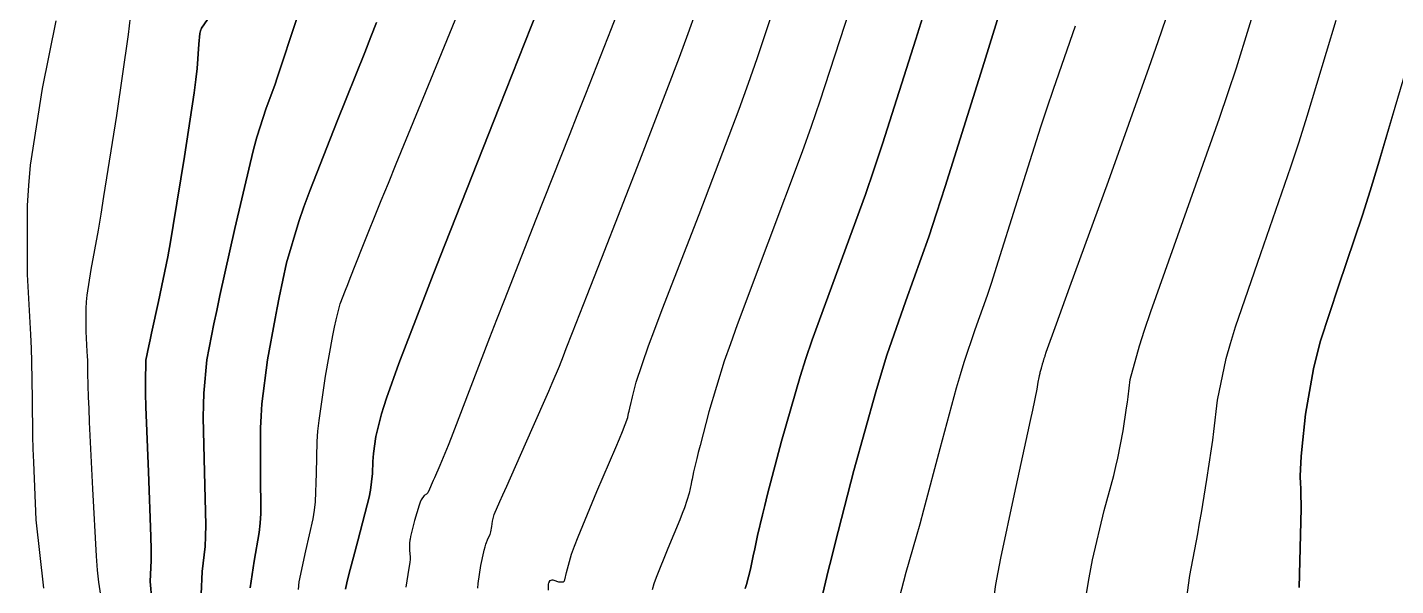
# Model space of a CAD drawing. Header units: metres. Extents: x 837117 to 838479, y 1189012 to 1191015.
# Drawn here: x 837816.2 to 837875, y 1189510.3 to 1189534.3 of the extents above; entities that cross this region are included whole.
import ezdxf

# ---------------------------------------------------------------- set-up
doc = ezdxf.new("R2010")
doc.units = ezdxf.units.M
doc.header["$LTSCALE"] = 0.3
doc.layers.add('COTAS 10', color=1, linetype='Continuous')
doc.layers.add('COTAS INT', color=252, linetype='Continuous')

msp = doc.modelspace()

# ---------------------------------------------------------------- linework, layer by layer
at = {"layer": 'COTAS 10'}
for points in [[(837850.301, 1189509.736), (837850.59, 1189510.951), (837850.729, 1189511.503), (837850.893, 1189512.148), (837851.698, 1189515.255), (837852.631, 1189518.633), (837852.875, 1189519.448), (837853.115, 1189520.212), (837853.93, 1189522.539), (837854.907, 1189525.282), (837855.248, 1189526.308), (837855.62, 1189527.45), (837857.218, 1189532.539), (837858.675, 1189537.265)], [(837858.675, 1189537.265), (837857.218, 1189532.539), (837855.62, 1189527.45), (837855.248, 1189526.308), (837854.907, 1189525.282), (837853.93, 1189522.539), (837853.115, 1189520.212), (837852.875, 1189519.448), (837852.631, 1189518.633), (837851.698, 1189515.255), (837850.893, 1189512.148), (837850.729, 1189511.503), (837850.59, 1189510.951), (837850.301, 1189509.736)], [(837842.129, 1189536.454), (837841.269, 1189534.215), (837840.17, 1189531.414), (837839.829, 1189530.547), (837839.472, 1189529.64), (837838.047, 1189526.034), (837836.676, 1189522.554), (837836.354, 1189521.727), (837836.055, 1189520.96), (837835.181, 1189518.68), (837834.553, 1189517.036), (837834.41, 1189516.669), (837834.28, 1189516.341), (837833.92, 1189515.475), (837833.686, 1189514.945), (837833.635, 1189514.829), (837833.59, 1189514.725), (837833.479, 1189514.46), (837833.401, 1189514.31), (837833.377, 1189514.278), (837833.352, 1189514.251), (837833.253, 1189514.19), (837833.124, 1189514.006), (837833.08, 1189513.901), (837833.032, 1189513.773), (837832.83, 1189513.116), (837832.661, 1189512.426), (837832.642, 1189512.321), (837832.634, 1189512.277), (837832.616, 1189512.147), (837832.623, 1189511.83), (837832.65, 1189511.551), (837832.645, 1189511.445), (837832.634, 1189511.327), (837832.55, 1189510.797), (837832.455, 1189510.258)], [(837842.129, 1189536.454), (837841.269, 1189534.215), (837840.17, 1189531.414), (837839.829, 1189530.547), (837839.472, 1189529.64), (837838.047, 1189526.034), (837836.676, 1189522.554), (837836.354, 1189521.727), (837836.055, 1189520.96), (837835.181, 1189518.68), (837834.553, 1189517.036), (837834.41, 1189516.669), (837834.28, 1189516.341), (837833.92, 1189515.475), (837833.686, 1189514.945), (837833.635, 1189514.829), (837833.59, 1189514.725), (837833.479, 1189514.46), (837833.401, 1189514.31), (837833.377, 1189514.278), (837833.352, 1189514.251), (837833.253, 1189514.19), (837833.124, 1189514.006), (837833.08, 1189513.901), (837833.032, 1189513.773), (837832.83, 1189513.116), (837832.661, 1189512.426), (837832.642, 1189512.321), (837832.634, 1189512.277), (837832.616, 1189512.147), (837832.623, 1189511.83), (837832.65, 1189511.551), (837832.645, 1189511.445), (837832.634, 1189511.327), (837832.55, 1189510.797), (837832.455, 1189510.258)], [(837823.942, 1189534.614), (837823.692, 1189534.248), (837823.648, 1189534.136), (837823.614, 1189534.019), (837823.58, 1189533.557), (837823.508, 1189532.517), (837823.45, 1189532.035), (837823.375, 1189531.47), (837822.966, 1189528.732), (837822.48, 1189525.779), (837822.356, 1189525.079), (837822.237, 1189524.429), (837821.847, 1189522.509), (837821.546, 1189521.158), (837821.482, 1189520.867), (837821.428, 1189520.614), (837821.306, 1189520.002), (837821.283, 1189519.039), (837821.291, 1189518.564), (837821.306, 1189517.999), (837821.414, 1189515.208), (837821.518, 1189512.429), (837821.53, 1189511.871), (837821.534, 1189511.406), (837821.491, 1189510.491), (837821.56, 1189509.695)], [(837821.56, 1189509.695), (837821.491, 1189510.491), (837821.534, 1189511.406), (837821.53, 1189511.871), (837821.518, 1189512.429), (837821.414, 1189515.208), (837821.306, 1189517.999), (837821.291, 1189518.564), (837821.283, 1189519.039), (837821.306, 1189520.002), (837821.428, 1189520.614), (837821.482, 1189520.867), (837821.546, 1189521.158), (837821.847, 1189522.509), (837822.237, 1189524.429), (837822.356, 1189525.079), (837822.48, 1189525.779), (837822.966, 1189528.732), (837823.375, 1189531.47), (837823.45, 1189532.035), (837823.508, 1189532.517), (837823.58, 1189533.557), (837823.614, 1189534.019), (837823.648, 1189534.136), (837823.692, 1189534.248), (837823.942, 1189534.614)], [(837870.808, 1189510.24), (837870.842, 1189511.367), (837870.891, 1189513.632), (837870.881, 1189514.364), (837870.877, 1189514.525), (837870.873, 1189514.669), (837870.856, 1189515.037), (837870.878, 1189515.596), (837870.9, 1189515.859), (837870.927, 1189516.168), (837871.083, 1189517.679), (837871.419, 1189519.628), (837871.562, 1189520.213), (837871.725, 1189520.819), (837872.494, 1189523.174), (837873.524, 1189526.219), (837873.853, 1189527.261), (837874.2, 1189528.388), (837875.612, 1189533.174)], [(837874.923, 1189530.84), (837874.2, 1189528.388), (837873.853, 1189527.261), (837873.524, 1189526.219), (837872.494, 1189523.174), (837871.725, 1189520.819), (837871.562, 1189520.213), (837871.419, 1189519.628), (837871.083, 1189517.679), (837870.927, 1189516.168), (837870.9, 1189515.859), (837870.878, 1189515.596), (837870.856, 1189515.037), (837870.873, 1189514.669), (837870.877, 1189514.525), (837870.881, 1189514.364), (837870.891, 1189513.632), (837870.842, 1189511.367), (837870.808, 1189510.24)]]:
    msp.add_lwpolyline(points, dxfattribs=at)
at = {"layer": 'COTAS INT'}
for points in [[(837839.471, 1189538.444), (837836.478, 1189530.88), (837834.136, 1189524.949), (837833.636, 1189523.675), (837833.199, 1189522.559), (837832.155, 1189519.859), (837831.625, 1189518.368), (837831.511, 1189518.015), (837831.413, 1189517.688), (837831.18, 1189516.724), (837831.073, 1189515.997), (837831.054, 1189515.82), (837831.04, 1189515.652), (837831.03, 1189515.132), (837830.945, 1189514.414), (837830.885, 1189514.122), (837830.808, 1189513.789), (837830.398, 1189512.249), (837830.209, 1189511.538), (837830.398, 1189512.249), (837830.808, 1189513.789), (837830.885, 1189514.122), (837830.945, 1189514.414), (837831.03, 1189515.132), (837831.04, 1189515.652), (837831.054, 1189515.82), (837831.073, 1189515.997), (837831.18, 1189516.724), (837831.413, 1189517.688), (837831.511, 1189518.015), (837831.625, 1189518.368), (837832.155, 1189519.859), (837833.199, 1189522.559), (837833.636, 1189523.675), (837834.136, 1189524.949), (837836.478, 1189530.88), (837839.471, 1189538.444)], [(837847.031, 1189510.197), (837847.083, 1189510.369), (837847.25, 1189511.026), (837847.389, 1189511.664), (837847.423, 1189511.824), (837847.456, 1189511.977), (837847.558, 1189512.469), (837847.77, 1189513.361), (837847.872, 1189513.766), (837847.992, 1189514.239), (837848.582, 1189516.519), (837849.382, 1189519.29), (837849.634, 1189520.074), (837849.899, 1189520.864), (837852.193, 1189527.11), (837852.555, 1189528.166), (837852.928, 1189529.279), (837854.361, 1189533.777), (837855.645, 1189537.904)], [(837855.645, 1189537.904), (837854.361, 1189533.777), (837852.928, 1189529.279), (837852.555, 1189528.166), (837852.193, 1189527.11), (837849.899, 1189520.864), (837849.634, 1189520.074), (837849.382, 1189519.29), (837848.582, 1189516.519), (837847.992, 1189514.239), (837847.872, 1189513.766), (837847.77, 1189513.361), (837847.558, 1189512.469), (837847.456, 1189511.977), (837847.423, 1189511.824), (837847.389, 1189511.664), (837847.25, 1189511.026), (837847.083, 1189510.369), (837847.031, 1189510.197)], [(837828.245, 1189536.022), (837827.635, 1189534.227), (837827.086, 1189532.538), (837826.955, 1189532.151), (837826.832, 1189531.798), (837826.464, 1189530.815), (837826.068, 1189529.562), (837825.928, 1189529.039), (837825.776, 1189528.44), (837825.116, 1189525.644), (837824.479, 1189522.776), (837824.341, 1189522.132), (837824.219, 1189521.553), (837823.917, 1189520.005), (837823.783, 1189518.583), (837823.768, 1189518.084), (837823.762, 1189517.539), (837823.818, 1189515.189), (837823.874, 1189512.925), (837823.868, 1189512.434), (837823.853, 1189512.002), (837823.718, 1189510.931), (837823.67, 1189509.957)], [(837823.67, 1189509.957), (837823.718, 1189510.931), (837823.853, 1189512.002), (837823.868, 1189512.434), (837823.874, 1189512.925), (837823.818, 1189515.189), (837823.762, 1189517.539), (837823.768, 1189518.084), (837823.783, 1189518.583), (837823.917, 1189520.005), (837824.219, 1189521.553), (837824.341, 1189522.132), (837824.479, 1189522.776), (837825.116, 1189525.644), (837825.776, 1189528.44), (837825.928, 1189529.039), (837826.068, 1189529.562), (837826.464, 1189530.815), (837826.832, 1189531.798), (837826.955, 1189532.151), (837827.086, 1189532.538), (837827.635, 1189534.227), (837828.245, 1189536.022)], [(837838.592, 1189510.132), (837838.587, 1189510.386), (837838.604, 1189510.44), (837838.611, 1189510.456), (837838.619, 1189510.473), (837838.656, 1189510.536), (837838.738, 1189510.568), (837838.775, 1189510.565), (837838.817, 1189510.557), (837839.02, 1189510.485), (837839.218, 1189510.482), (837839.258, 1189510.517), (837839.292, 1189510.568), (837839.359, 1189510.881), (837839.574, 1189511.666), (837839.7, 1189512.015), (837839.856, 1189512.42), (837840.662, 1189514.356), (837841.471, 1189516.247), (837841.629, 1189516.625), (837841.759, 1189516.938), (837841.987, 1189517.541), (837842.025, 1189517.716), (837842.034, 1189517.759), (837842.043, 1189517.801), (837842.071, 1189517.936), (837842.129, 1189518.181), (837842.157, 1189518.291), (837842.19, 1189518.421), (837842.352, 1189519.046), (837842.884, 1189520.606), (837843.15, 1189521.325), (837843.468, 1189522.169), (837845.047, 1189526.254), (837846.764, 1189530.767), (837847.169, 1189531.881), (837847.544, 1189532.936), (837848.645, 1189536.254)], [(837838.592, 1189510.132), (837838.587, 1189510.386), (837838.604, 1189510.44), (837838.611, 1189510.456), (837838.619, 1189510.473), (837838.656, 1189510.536), (837838.738, 1189510.568), (837838.775, 1189510.565), (837838.817, 1189510.557), (837839.02, 1189510.485), (837839.218, 1189510.482), (837839.258, 1189510.517), (837839.292, 1189510.568), (837839.359, 1189510.881), (837839.574, 1189511.666), (837839.7, 1189512.015), (837839.856, 1189512.42), (837840.662, 1189514.356), (837841.471, 1189516.247), (837841.629, 1189516.625), (837841.759, 1189516.938), (837841.987, 1189517.541), (837842.025, 1189517.716), (837842.034, 1189517.759), (837842.043, 1189517.801), (837842.071, 1189517.936), (837842.129, 1189518.181), (837842.157, 1189518.291), (837842.19, 1189518.421), (837842.352, 1189519.046), (837842.884, 1189520.606), (837843.15, 1189521.325), (837843.468, 1189522.169), (837845.047, 1189526.254), (837846.764, 1189530.767), (837847.169, 1189531.881), (837847.544, 1189532.936), (837848.645, 1189536.254)], [(837861.647, 1189509.815), (837861.796, 1189510.658), (837861.941, 1189511.423), (837862.437, 1189513.544), (837862.849, 1189515.053), (837862.943, 1189515.432), (837863.027, 1189515.795), (837863.254, 1189516.965), (837863.402, 1189517.948), (837863.437, 1189518.192), (837863.469, 1189518.424), (837863.559, 1189519.16), (837863.952, 1189520.607), (837864.174, 1189521.287), (837864.446, 1189522.088), (837865.836, 1189525.989), (837867.39, 1189530.376), (837867.764, 1189531.483), (837868.114, 1189532.544), (837869.174, 1189535.989)], [(837861.647, 1189509.815), (837861.796, 1189510.658), (837861.941, 1189511.423), (837862.437, 1189513.544), (837862.849, 1189515.053), (837862.943, 1189515.432), (837863.027, 1189515.795), (837863.254, 1189516.965), (837863.402, 1189517.948), (837863.437, 1189518.192), (837863.469, 1189518.424), (837863.559, 1189519.16), (837863.952, 1189520.607), (837864.174, 1189521.287), (837864.446, 1189522.088), (837865.836, 1189525.989), (837867.39, 1189530.376), (837867.764, 1189531.483), (837868.114, 1189532.544), (837869.174, 1189535.989)], [(837827.854, 1189510.152), (837827.888, 1189510.482), (837828.171, 1189511.81), (837828.49, 1189513.193), (837828.546, 1189513.559), (837828.588, 1189513.918), (837828.626, 1189515.151), (837828.654, 1189516.51), (837828.69, 1189516.948), (837828.739, 1189517.412), (837829.018, 1189519.312), (837829.333, 1189521.049), (837829.405, 1189521.411), (837829.47, 1189521.721), (837829.647, 1189522.411), (837829.873, 1189522.994), (837829.968, 1189523.237), (837830.077, 1189523.515), (837830.59, 1189524.813), (837831.408, 1189526.851), (837831.71, 1189527.595), (837832.045, 1189528.417), (837833.528, 1189532.036), (837834.931, 1189535.478)], [(837827.854, 1189510.152), (837827.888, 1189510.482), (837828.171, 1189511.81), (837828.49, 1189513.193), (837828.546, 1189513.559), (837828.588, 1189513.918), (837828.626, 1189515.151), (837828.654, 1189516.51), (837828.69, 1189516.948), (837828.739, 1189517.412), (837829.018, 1189519.312), (837829.333, 1189521.049), (837829.405, 1189521.411), (837829.47, 1189521.721), (837829.647, 1189522.411), (837829.873, 1189522.994), (837829.968, 1189523.237), (837830.077, 1189523.515), (837830.59, 1189524.813), (837831.408, 1189526.851), (837831.71, 1189527.595), (837832.045, 1189528.417), (837833.528, 1189532.036), (837834.931, 1189535.478)], [(837819.447, 1189509.358), (837819.276, 1189510.473), (837819.23, 1189510.984), (837819.183, 1189511.582), (837819.018, 1189514.47), (837818.886, 1189517.337), (837818.862, 1189517.921), (837818.842, 1189518.415), (837818.812, 1189519.443), (837818.803, 1189519.981), (837818.796, 1189520.166), (837818.787, 1189520.367), (837818.741, 1189521.223), (837818.738, 1189522.213), (837818.757, 1189522.499), (837818.785, 1189522.79), (837818.956, 1189523.883), (837819.263, 1189525.582), (837819.377, 1189526.255), (837819.503, 1189527.015), (837820.06, 1189530.494), (837820.558, 1189533.966), (837820.646, 1189534.723)], [(837835.548, 1189510.21), (837835.567, 1189510.413), (837835.684, 1189511.179), (837835.813, 1189511.773), (837835.828, 1189511.842), (837835.863, 1189511.98), (837835.896, 1189512.098), (837835.998, 1189512.361), (837836.076, 1189512.519), (837836.093, 1189512.571), (837836.108, 1189512.626), (837836.148, 1189512.856), (837836.182, 1189513.089), (837836.193, 1189513.146), (837836.206, 1189513.2), (837836.259, 1189513.368), (837836.501, 1189513.924), (837836.632, 1189514.222), (837836.792, 1189514.584), (837837.603, 1189516.41), (837838.43, 1189518.281), (837838.6, 1189518.67), (837838.744, 1189519.003), (837839.052, 1189519.74), (837839.224, 1189520.189), (837839.282, 1189520.34), (837839.346, 1189520.503), (837839.616, 1189521.187), (837840.242, 1189522.782), (837840.531, 1189523.519), (837840.869, 1189524.384), (837842.508, 1189528.572), (837844.205, 1189532.995), (837844.581, 1189534.008), (837844.917, 1189534.93)], [(837835.548, 1189510.21), (837835.567, 1189510.413), (837835.684, 1189511.179), (837835.813, 1189511.773), (837835.828, 1189511.842), (837835.863, 1189511.98), (837835.896, 1189512.098), (837835.998, 1189512.361), (837836.076, 1189512.519), (837836.093, 1189512.571), (837836.108, 1189512.626), (837836.148, 1189512.856), (837836.182, 1189513.089), (837836.193, 1189513.146), (837836.206, 1189513.2), (837836.259, 1189513.368), (837836.501, 1189513.924), (837836.632, 1189514.222), (837836.792, 1189514.584), (837837.603, 1189516.41), (837838.43, 1189518.281), (837838.6, 1189518.67), (837838.744, 1189519.003), (837839.052, 1189519.74), (837839.224, 1189520.189), (837839.282, 1189520.34), (837839.346, 1189520.503), (837839.616, 1189521.187), (837840.242, 1189522.782), (837840.531, 1189523.519), (837840.869, 1189524.384), (837842.508, 1189528.572), (837844.205, 1189532.995), (837844.581, 1189534.008), (837844.917, 1189534.93)], [(837851.503, 1189535.015), (837850.236, 1189531.107), (837849.862, 1189530.023), (837849.478, 1189528.939), (837848.008, 1189525.015), (837846.684, 1189521.517), (837846.392, 1189520.699), (837846.133, 1189519.948), (837845.467, 1189517.782), (837845.091, 1189516.33), (837845.014, 1189516.029), (837844.95, 1189515.771), (837844.815, 1189515.203), (837844.75, 1189514.889), (837844.729, 1189514.792), (837844.707, 1189514.69), (837844.618, 1189514.283), (837844.421, 1189513.654), (837844.33, 1189513.411), (837844.224, 1189513.139), (837843.711, 1189511.909), (837843.211, 1189510.672), (837843.114, 1189510.395), (837843.034, 1189510.146)], [(837851.503, 1189535.015), (837850.236, 1189531.107), (837849.862, 1189530.023), (837849.478, 1189528.939), (837848.008, 1189525.015), (837846.684, 1189521.517), (837846.392, 1189520.699), (837846.133, 1189519.948), (837845.467, 1189517.782), (837845.091, 1189516.33), (837845.014, 1189516.029), (837844.95, 1189515.771), (837844.815, 1189515.203), (837844.75, 1189514.889), (837844.729, 1189514.792), (837844.707, 1189514.69), (837844.618, 1189514.283), (837844.421, 1189513.654), (837844.33, 1189513.411), (837844.224, 1189513.139), (837843.711, 1189511.909), (837843.211, 1189510.672), (837843.114, 1189510.395), (837843.034, 1189510.146)], [(837865.085, 1189534.663), (837864.744, 1189533.66), (837864.358, 1189532.551), (837862.604, 1189527.659), (837860.954, 1189523.136), (837860.635, 1189522.259), (837860.376, 1189521.546), (837859.938, 1189520.325), (837859.895, 1189520.189), (837859.886, 1189520.159), (837859.877, 1189520.132), (837859.852, 1189520.062), (837859.829, 1189519.995), (837859.822, 1189519.97), (837859.814, 1189519.942), (837859.78, 1189519.819), (837859.746, 1189519.691), (837859.738, 1189519.661), (837859.73, 1189519.632), (837859.706, 1189519.549), (837859.684, 1189519.473), (837859.678, 1189519.449), (837859.672, 1189519.424), (837859.649, 1189519.327), (837859.62, 1189519.176), (837859.61, 1189519.118), (837859.598, 1189519.052), (837859.548, 1189518.756), (837859.364, 1189517.856), (837859.268, 1189517.41), (837859.152, 1189516.879), (837858.57, 1189514.248), (837857.987, 1189511.506), (837857.871, 1189510.905), (837857.774, 1189510.372), (837857.587, 1189509.016)], [(837865.085, 1189534.663), (837864.744, 1189533.66), (837864.358, 1189532.551), (837862.604, 1189527.659), (837860.954, 1189523.136), (837860.635, 1189522.259), (837860.376, 1189521.546), (837859.938, 1189520.325), (837859.895, 1189520.189), (837859.886, 1189520.159), (837859.877, 1189520.132), (837859.852, 1189520.062), (837859.829, 1189519.995), (837859.822, 1189519.97), (837859.814, 1189519.942), (837859.78, 1189519.819), (837859.746, 1189519.691), (837859.738, 1189519.661), (837859.73, 1189519.632), (837859.706, 1189519.549), (837859.684, 1189519.473), (837859.678, 1189519.449), (837859.672, 1189519.424), (837859.649, 1189519.327), (837859.62, 1189519.176), (837859.61, 1189519.118), (837859.598, 1189519.052), (837859.548, 1189518.756), (837859.364, 1189517.856), (837859.268, 1189517.41), (837859.152, 1189516.879), (837858.57, 1189514.248), (837857.987, 1189511.506), (837857.871, 1189510.905), (837857.774, 1189510.372), (837857.587, 1189509.016)], [(837816.925, 1189510.205), (837816.591, 1189513.144), (837816.488, 1189515.614), (837816.469, 1189516.197), (837816.454, 1189516.738), (837816.436, 1189518.329), (837816.409, 1189519.944), (837816.388, 1189520.499), (837816.362, 1189521.102), (837816.222, 1189523.668), (837816.214, 1189526.639), (837816.271, 1189527.497), (837816.354, 1189528.37), (837816.867, 1189531.648), (837817.445, 1189534.553)], [(837831.197, 1189534.486), (837830.964, 1189533.875), (837830.702, 1189533.202), (837829.511, 1189530.246), (837828.337, 1189527.267), (837828.086, 1189526.579), (837827.867, 1189525.95), (837827.344, 1189524.174), (837827.028, 1189522.69), (837826.939, 1189522.245), (837826.851, 1189521.786), (837826.528, 1189520.008), (837826.283, 1189518.127), (837826.244, 1189517.603), (837826.217, 1189517.078), (837826.222, 1189515.17), (837826.231, 1189513.421), (837826.207, 1189512.997), (837826.171, 1189512.597), (837825.945, 1189511.37), (837825.779, 1189510.22)], [(837825.779, 1189510.22), (837825.945, 1189511.37), (837826.171, 1189512.597), (837826.207, 1189512.997), (837826.231, 1189513.421), (837826.222, 1189515.17), (837826.217, 1189517.078), (837826.244, 1189517.603), (837826.283, 1189518.127), (837826.528, 1189520.008), (837826.851, 1189521.786), (837826.939, 1189522.245), (837827.028, 1189522.69), (837827.344, 1189524.174), (837827.867, 1189525.95), (837828.086, 1189526.579), (837828.337, 1189527.267), (837829.511, 1189530.246), (837830.702, 1189533.202), (837830.964, 1189533.875), (837831.197, 1189534.486)], [(837861.196, 1189534.33), (837860.243, 1189531.618), (837859.974, 1189530.815), (837859.702, 1189529.991), (837858.7, 1189526.827), (837857.803, 1189523.966), (837857.597, 1189523.332), (837857.411, 1189522.767), (837856.891, 1189521.3), (837856.418, 1189519.897), (837856.261, 1189519.373), (837856.092, 1189518.79), (837855.388, 1189516.192), (837854.69, 1189513.563), (837854.525, 1189512.96), (837854.373, 1189512.412), (837853.927, 1189510.882), (837853.636, 1189509.785)], [(837861.196, 1189534.33), (837860.243, 1189531.618), (837859.974, 1189530.815), (837859.702, 1189529.991), (837858.7, 1189526.827), (837857.803, 1189523.966), (837857.597, 1189523.332), (837857.411, 1189522.767), (837856.891, 1189521.3), (837856.418, 1189519.897), (837856.261, 1189519.373), (837856.092, 1189518.79), (837855.388, 1189516.192), (837854.69, 1189513.563), (837854.525, 1189512.96), (837854.373, 1189512.412), (837853.927, 1189510.882), (837853.636, 1189509.785)], [(837865.779, 1189508.253), (837866.112, 1189510.749), (837866.453, 1189512.549), (837866.536, 1189513.005), (837866.613, 1189513.443), (837866.853, 1189514.875), (837867.048, 1189516.196), (837867.098, 1189516.564), (837867.146, 1189516.934), (837867.305, 1189518.276), (837867.68, 1189520.064), (837867.864, 1189520.714), (837868.083, 1189521.432), (837869.165, 1189524.581), (837870.457, 1189528.298), (837870.808, 1189529.372), (837871.157, 1189530.466), (837872.393, 1189534.581)], [(837865.779, 1189508.253), (837866.112, 1189510.749), (837866.453, 1189512.549), (837866.536, 1189513.005), (837866.613, 1189513.443), (837866.853, 1189514.875), (837867.048, 1189516.196), (837867.098, 1189516.564), (837867.146, 1189516.934), (837867.305, 1189518.276), (837867.68, 1189520.064), (837867.864, 1189520.714), (837868.083, 1189521.432), (837869.165, 1189524.581), (837870.457, 1189528.298), (837870.808, 1189529.372), (837871.157, 1189530.466), (837872.393, 1189534.581)], [(837829.875, 1189510.17), (837829.927, 1189510.435), (837829.998, 1189510.745), (837830.07, 1189511.013), (837830.209, 1189511.538), (837830.07, 1189511.013), (837829.998, 1189510.745), (837829.927, 1189510.435), (837829.875, 1189510.17)]]:
    msp.add_lwpolyline(points, dxfattribs=at)

doc.saveas('drawing.dxf')
